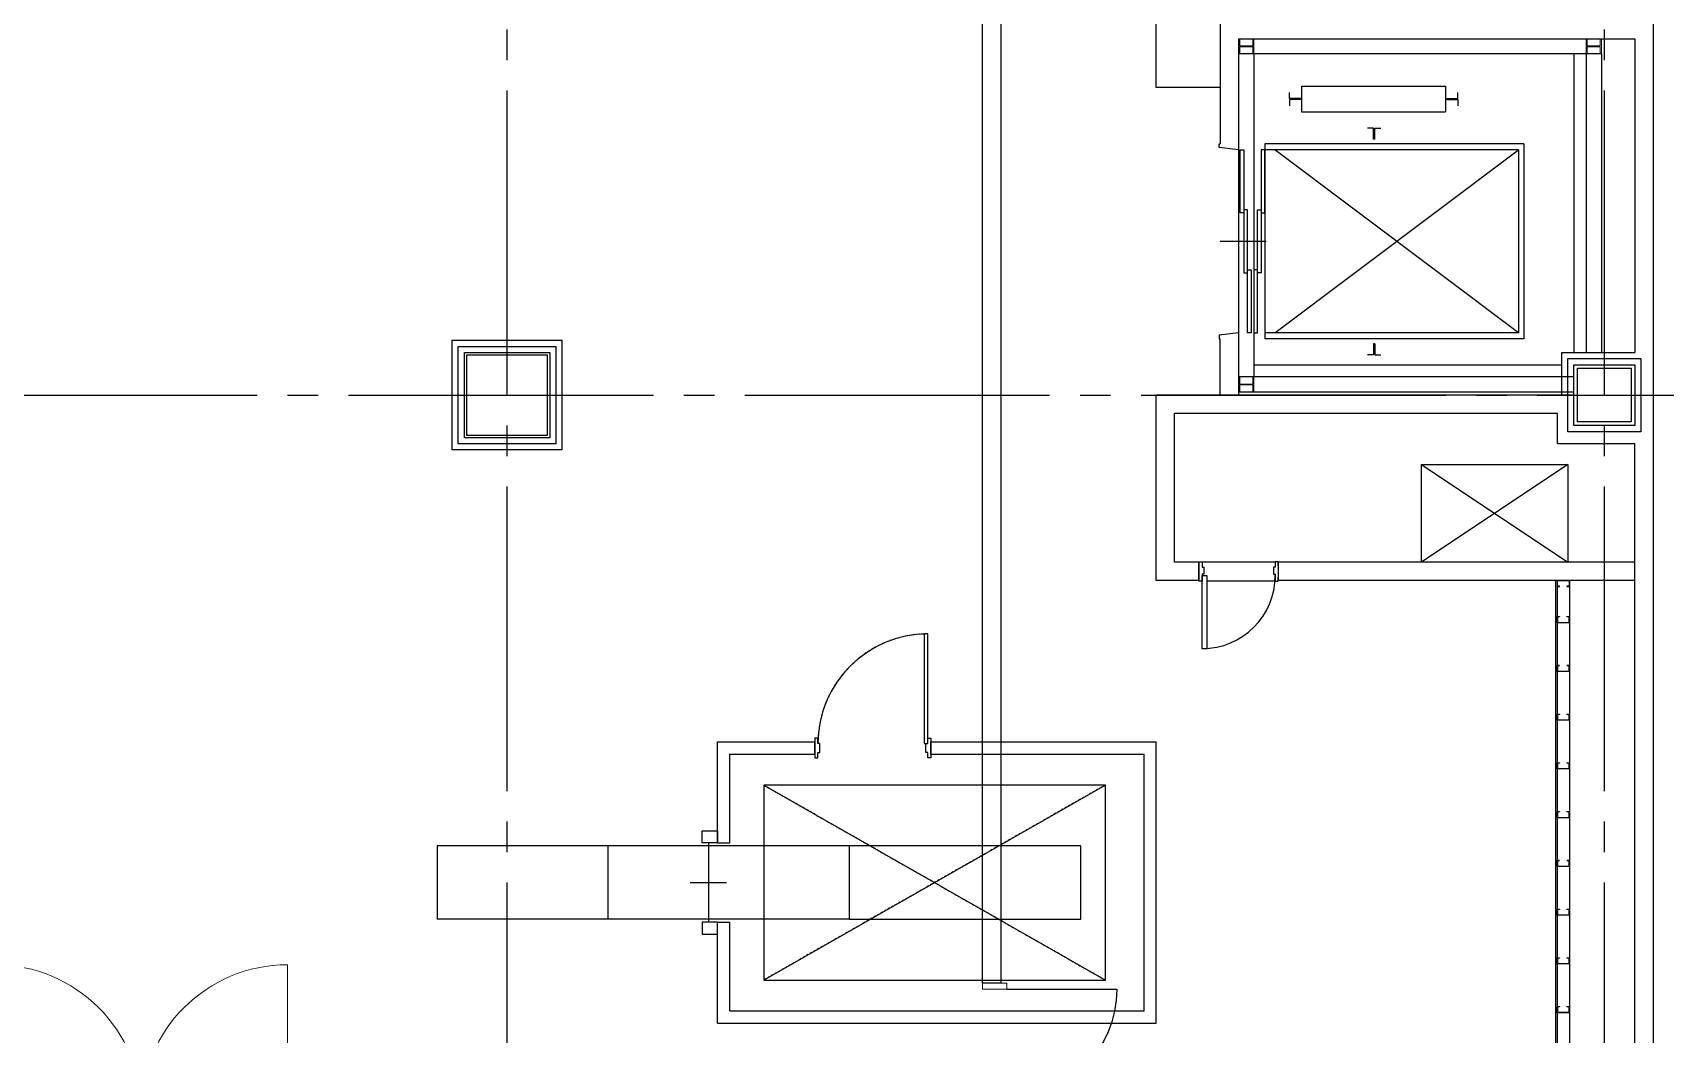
# Model space of a CAD drawing. Header units: millimetres. Extents: x -48783 to 30095, y 6477 to 24477.
# Drawn here: x 23011 to 24350, y 14625 to 15447 of the extents above; entities that cross this region are included whole.
import ezdxf

# ---------------------------------------------------------------- set-up
doc = ezdxf.new("R2010")
doc.units = ezdxf.units.MM
doc.header["$LTSCALE"] = 100
doc.linetypes.add('X-N-FAB-L20$0$COL-CEN-LIN', pattern=[3.25, 2.5, -0.25, 0.25, -0.25])
doc.linetypes.add('X-N-FAB-L20$0$HIDDENK1', pattern=[0.334, 0.167, -0.167])
for name, color, linetype in [('0-XREF', 7, 'Continuous'), ('X-N-FAB-L20$0$08', 8, 'Continuous'), ('X-N-FAB-L20$0$200K新增範圍', 8, 'Continuous'), ('X-N-FAB-L20$0$BLOCK', 8, 'Continuous'), ('X-N-FAB-L20$0$CCL', 8, 'X-N-FAB-L20$0$COL-CEN-LIN'), ('X-N-FAB-L20$0$COL', 8, 'Continuous'), ('X-N-FAB-L20$0$COL-S', 8, 'Continuous')]:
    doc.layers.add(name, color=color, linetype=linetype)
doc.layers.add('X-N-FAB-L20$0$STEEL1', color=8, linetype='Continuous', lineweight=0)

# ---------------------------------------------------------------- blocks, each defined once
blk = doc.blocks.new('X-N-FAB-L20$0$X-NFAB-UPS_L10$0$A$C01469983')
at = {"lineweight": 0}
for p, q in [((-180, 0), (-200, 0)), ((-200, 0), (-200, -50)), ((0, 0), (-200, 0)), ((-180, 0), (-200, 0)), ((-180, 0), (-200, 0)), ((-20, 0), (-180, 0)), ((-20, 0), (-180, 0)), ((-20, 0), (-180, 0)), ((0, 0), (-20, 0)), ((0, 0), (-20, 0)), ((0, 0), (-20, 0)), ((0, -50), (0, 0)), ((-200, -50), (0, -50)), ((0, -950), (-200, -950)), ((-200, -950), (-200, -1000)), ((-180, -1000), (-200, -1000)), ((-200, -1000), (0, -1000)), ((-180, -1000), (-200, -1000)), ((-180, -1000), (-200, -1000)), ((-20, -1000), (-180, -1000)), ((-20, -1000), (-180, -1000)), ((-20, -1000), (-180, -1000)), ((0, -1000), (-20, -1000)), ((0, -1000), (-20, -1000)), ((0, -1000), (-20, -1000)), ((0, -1000), (0, -950))]:
    blk.add_line(p, q, dxfattribs=at)
blk.add_line((-200, -50), (-1100, -50))
at = {"lineweight": 0, "flags": 128}
blk.add_lwpolyline([(0, 0), (0, 100)], dxfattribs=at)
blk.add_arc((-200, -50), 900, 180, 270)
blk = doc.blocks.new('X-N-FAB-L20$0$X-NFAB-UPS_L10$0$A$C65aec59f')
at = {"lineweight": 0}
for p, q in [((0, 1250), (20, 1250)), ((0, 1250), (0, 1200)), ((200, 1250), (0, 1250)), ((0, 1250), (20, 1250)), ((0, 1250), (20, 1250)), ((20, 1250), (180, 1250)), ((20, 1250), (180, 1250)), ((20, 1250), (180, 1250)), ((180, 1250), (200, 1250)), ((180, 1250), (200, 1250)), ((180, 1250), (200, 1250)), ((200, 1200), (200, 1250)), ((0, 1200), (-1200, 1200)), ((0, 1200), (200, 1200)), ((0, -1200), (-1200, -1200)), ((200, -1200), (0, -1200)), ((0, -1200), (0, -1250)), ((200, -1250), (200, -1200)), ((0, -1250), (20, -1250)), ((0, -1250), (200, -1250)), ((0, -1250), (20, -1250)), ((0, -1250), (20, -1250)), ((20, -1250), (180, -1250)), ((20, -1250), (180, -1250)), ((20, -1250), (180, -1250)), ((180, -1250), (200, -1250)), ((180, -1250), (200, -1250)), ((180, -1250), (200, -1250))]:
    blk.add_line(p, q, dxfattribs=at)
for centre, major_axis in [((0, 1200), (-849, 849)), ((0, -1200), (849, 849))]:
    blk.add_ellipse(centre, major_axis=major_axis, ratio=1, start_param=0.785398, end_param=2.356194, dxfattribs=at)
blk = doc.blocks.new('X-N-FAB-L20$0$A$C0e4649b7')
at = {"linetype": 'X-N-FAB-L20$0$HIDDENK1'}
for p, q in [((10876, 34612), (11675, 34612)), ((10876, 33783), (10876, 34612)), ((11675, 34512), (11675, 34612)), ((12625, 34612), (14475, 34612)), ((12625, 34512), (12625, 34612)), ((14475, 32304), (14475, 34612)), ((10976, 34512), (11675, 34512)), ((10976, 33783), (10976, 34512)), ((12625, 34512), (14375, 34512)), ((14375, 32404), (14375, 34512)), ((11256, 34258), (14057, 32658)), ((14057, 34258), (11256, 32658)), ((11957, 33758), (8577, 33758)), ((8577, 33758), (8577, 33158)), ((9977, 33758), (9977, 33158)), ((10801, 33783), (10801, 33133)), ((10876, 33783), (10976, 33783)), ((10651, 33458), (10951, 33458)), ((11957, 33158), (8577, 33158)), ((10876, 33133), (10976, 33133)), ((10876, 32304), (10876, 33133)), ((10976, 32404), (10976, 33133)), ((10876, 32304), (14475, 32304)), ((10976, 32404), (14375, 32404))]:
    blk.add_line(p, q, dxfattribs=at)
blk.add_lwpolyline([(13200, 32633), (13050, 32633), (13050, 41758), (13200, 41758)], close=True)
for points in [[(12600, 35498), (12570, 35498), (12570, 34598), (12600, 34598)], [(14057, 34258), (11256, 34258), (11256, 32658), (14057, 32658)], [(10876, 33783), (10751, 33783), (10751, 33883), (10876, 33883)], [(13857, 33758), (11957, 33758), (11957, 33158), (13857, 33158)], [(10876, 33133), (10751, 33133), (10751, 33033), (10876, 33033)]]:
    blk.add_lwpolyline(points, close=True, dxfattribs=at)
for points in [[(11675, 34481), (11700, 34481), (11700, 34526), (11715, 34526), (11715, 34598), (11700, 34598), (11700, 34643), (11675, 34643), (11675, 34481)], [(12625, 34481), (12600, 34481), (12600, 34526), (12585, 34526), (12585, 34598), (12600, 34598), (12600, 34643), (12625, 34643), (12625, 34481)]]:
    blk.add_lwpolyline(points, dxfattribs=at)
blk.add_arc((12600, 34598), 900, 90, 180, dxfattribs=at)
at = {"xscale": -1.000000000000002, "rotation": 90}
blk.add_blockref('X-N-FAB-L20$0$X-NFAB-UPS_L10$0$A$C65aec59f', (6150, 31583), dxfattribs=at)
at = {"xscale": -1}
blk.add_blockref('X-N-FAB-L20$0$X-NFAB-UPS_L10$0$A$C01469983', (13050, 32633), dxfattribs=at)
blk = doc.blocks.new('X-N-FAB-L20$0$A$C3a14f8e9')
at = {"layer": 'X-N-FAB-L20$0$COL'}
blk.add_lwpolyline([(0, 80), (80, 80), (80, 0), (0, 0)], close=True, dxfattribs=at)
at = {"layer": 'X-N-FAB-L20$0$COL-S'}
for points in [[(5, 75), (75, 75), (75, 5), (5, 5)], [(7, 73), (73, 73), (73, 7), (7, 7)]]:
    blk.add_lwpolyline(points, close=True, dxfattribs=at)
blk = doc.blocks.new('X-N-FAB-L20$0$A$C028b1125')
at = {"layer": 'X-N-FAB-L20$0$COL'}
blk.add_lwpolyline([(0, 60), (60, 60), (60, 0), (0, 0)], close=True, dxfattribs=at)
at = {"layer": 'X-N-FAB-L20$0$COL-S'}
for points in [[(5, 5), (5, 55), (55, 55), (55, 5)], [(8, 8), (8, 52), (52, 52), (52, 8)]]:
    blk.add_lwpolyline(points, close=True, dxfattribs=at)
blk = doc.blocks.new('X-N-FAB-L20$0$A$C20c95bda')
at = {"layer": 'X-N-FAB-L20$0$CCL'}
for p, q in [((24420, 0), (24420, 9160)), ((25320, 0), (25320, 9160)), ((240, 4550), (28330, 4550))]:
    blk.add_line(p, q, dxfattribs=at)
at = {"layer": 'X-N-FAB-L20$0$COL'}
for name, p in [('X-N-FAB-L20$0$A$C3a14f8e9', (24380, 4510)), ('X-N-FAB-L20$0$A$C028b1125', (25290, 4520))]:
    blk.add_blockref(name, p, dxfattribs=at)
blk = doc.blocks.new('X-N-FAB-L20$0$A$C4DFC7D4D')
at = {"layer": 'X-N-FAB-L20$0$STEEL1'}
blk.add_lwpolyline([(0, 0), (0, 150), (11, 150), (11, 79), (139, 79), (139, 150), (150, 150), (150, 0), (139, 0), (139, 71), (11, 71), (11, 0)], close=True, dxfattribs=at)
blk = doc.blocks.new('X-N-FAB-L20$0$A$C1d07c4d4')
at = {"layer": 'X-N-FAB-L20$0$08'}
for p, q in [((25057.4, 5150), (25057.4, 3897)), ((24649.9, 4777.5), (24649.9, 4862.5)), ((24702.4, 4832.5), (24702.4, 4731.2)), ((24717.4, 4817.5), (25042.4, 4817.5)), ((24717.4, 4817.5), (24717.4, 4726.2)), ((25042.4, 4817.5), (25042.4, 4565)), ((25014.9, 4805), (24717.4, 4805)), ((24717.4, 4805), (24717.4, 4540)), ((24729.9, 4805), (24729.9, 4540)), ((24992.4, 4805), (24992.4, 4560)), ((25002.4, 4805), (25002.4, 4560)), ((25014.9, 4805), (25014.9, 4560)), ((25042.4, 4805), (25042.4, 4565)), ((25042.4, 4790), (25042.4, 4560)), ((24702.4, 4777.5), (24649.9, 4777.5)), ((24759.1, 4768.5), (24759.1, 4773.5)), ((24768.1, 4768.5), (24759.1, 4768.5)), ((24759.1, 4767.5), (24759.1, 4762.5)), ((24768.1, 4767.5), (24759.1, 4767.5)), ((24768.1, 4768.5), (24768.1, 4767.5)), ((24769.1, 4778.5), (24887.1, 4778.5)), ((24769.1, 4778.5), (24769.1, 4757.5)), ((24887.1, 4778.5), (24887.1, 4757.5)), ((24888.1, 4768.5), (24897.1, 4768.5)), ((24888.1, 4768.5), (24888.1, 4767.5)), ((24888.1, 4767.5), (24897.1, 4767.5)), ((24897.1, 4768.5), (24897.1, 4773.5)), ((24897.1, 4767.5), (24897.1, 4762.5)), ((24769.1, 4757.5), (24887.1, 4757.5)), ((24828.1, 4744.2), (24823.1, 4744.2)), ((24828.1, 4735.2), (24828.1, 4744.2)), ((24829.1, 4735.2), (24829.1, 4744.2)), ((24829.1, 4744.2), (24834.1, 4744.2)), ((24701.4, 4728.2), (24701.4, 4731.2)), ((24701.4, 4731.2), (24702.4, 4731.2)), ((24717.4, 4726.2), (24701.4, 4728.2)), ((24951.4, 4731.2), (24738.8, 4731.2)), ((24738.8, 4731.2), (24738.8, 4571.2)), ((24829.1, 4735.2), (24828.1, 4735.2)), ((24951.4, 4731.2), (24951.4, 4571.2)), ((24747, 4726.2), (24738.8, 4726.2)), ((24947, 4726.2), (24747, 4726.2)), ((24747, 4576.2), (24947, 4726.2)), ((24947, 4576.2), (24747, 4726.2)), ((24747, 4726.2), (24747, 4726.2)), ((24947, 4726.2), (24947, 4576.2)), ((24739.9, 4651.2), (24702.3, 4651.2)), ((24717.4, 4576.2), (24701.4, 4574.2)), ((24701.4, 4574.2), (24701.4, 4571.2)), ((24701.4, 4571.2), (24702.4, 4571.2)), ((24702.4, 4525), (24702.4, 4571.2)), ((24717.4, 4576.2), (24717.4, 4525)), ((24747, 4576.2), (24738.8, 4576.2)), ((24951.4, 4571.2), (24738.8, 4571.2)), ((24947, 4576.2), (24747, 4576.2)), ((24747, 4576.2), (24747, 4576.2)), ((24829.1, 4567.2), (24828.1, 4567.2)), ((24828.1, 4567.2), (24828.1, 4558.2)), ((24829.1, 4567.2), (24829.1, 4558.2)), ((24828.1, 4558.2), (24823.1, 4558.2)), ((24829.1, 4558.2), (24834.1, 4558.2)), ((24982.4, 4525), (24982.4, 4560)), ((24982.4, 4560), (25042.4, 4560)), ((24992.4, 4540), (24717.4, 4540)), ((24729.9, 4550), (24982.4, 4550)), ((24992.4, 4527.5), (24717.4, 4527.5)), ((24992.4, 4525), (24649.9, 4525)), ((24649.9, 4373), (24649.9, 4525)), ((24978.9, 4510), (24664.9, 4510)), ((24664.9, 4388), (24664.9, 4510)), ((24978.9, 4485), (24978.9, 4510)), ((25042.4, 4485), (24978.9, 4485)), ((25042.4, 3900), (25042.4, 4485)), ((24867.4, 4468), (24987.4, 4388)), ((24987.4, 4468), (24867.4, 4388)), ((24684.9, 4388), (24664.9, 4388)), ((24684.9, 4388), (24684.9, 4373)), ((24687.4, 4388.2), (24747.4, 4388.2)), ((25042.4, 4388), (24749.9, 4388)), ((24749.9, 4388), (24749.9, 4373)), ((24684.9, 4373), (24649.9, 4373)), ((24747.4, 4372.4), (24691.4, 4372.4)), ((25042.4, 4373), (24749.9, 4373)), ((24977.4, 4373), (24977.4, 3925)), ((24978.7, 4373), (24978.7, 3932.2)), ((24988.7, 4373), (24988.7, 3925)), ((24290, 4240.4), (24369.9, 4240.4)), ((24290, 4157.5), (24290, 4240.4)), ((24369.9, 4230.4), (24369.9, 4240.4)), ((24464.9, 4240.4), (24649.9, 4240.4)), ((24464.9, 4230.4), (24464.9, 4240.4)), ((24649.9, 4009.6), (24649.9, 4240.4)), ((24300, 4230.4), (24369.9, 4230.4)), ((24300, 4157.5), (24300, 4230.4)), ((24464.9, 4230.4), (24639.9, 4230.4)), ((24639.9, 4019.6), (24639.9, 4230.4)), ((24328, 4205), (24608.1, 4045)), ((24608.1, 4205), (24328, 4045)), ((24398.1, 4155), (24060.1, 4155)), ((24060.1, 4155), (24060.1, 4095)), ((24200.1, 4155), (24200.1, 4095)), ((24282.5, 4157.5), (24282.5, 4092.5)), ((24290, 4157.5), (24300, 4157.5)), ((24267.5, 4125), (24297.5, 4125)), ((24398.1, 4095), (24060.1, 4095)), ((24290, 4092.5), (24300, 4092.5)), ((24290, 4009.6), (24290, 4092.5)), ((24300, 4019.6), (24300, 4092.5)), ((24300, 4019.6), (24639.9, 4019.6)), ((24290, 4009.6), (24649.9, 4009.6))]:
    blk.add_line(p, q, dxfattribs=at)
for points in [[(24718.8, 4674.5), (24718.8, 4726.2), (24721.8, 4726.2), (24721.8, 4674.5)], [(24738.8, 4674.5), (24738.8, 4726.2), (24735.8, 4726.2), (24735.8, 4674.5)], [(24721.8, 4677), (24721.8, 4625.3), (24724.8, 4625.3), (24724.8, 4677)], [(24735.8, 4677), (24735.8, 4625.3), (24732.8, 4625.3), (24732.8, 4677)], [(24727.8, 4627.8), (24727.8, 4576.1), (24724.8, 4576.1), (24724.8, 4627.8)], [(24729.8, 4627.8), (24729.8, 4576.1), (24732.8, 4576.1), (24732.8, 4627.8)], [(24072.4, 4570), (24162.4, 4570), (24162.4, 4480), (24072.4, 4480)], [(24077.4, 4565), (24157.4, 4565), (24157.4, 4485), (24077.4, 4485)], [(24082.4, 4490), (24082.4, 4560), (24152.4, 4560), (24152.4, 4490)], [(24084.4, 4492), (24084.4, 4558), (24150.4, 4558), (24150.4, 4492)], [(24987.4, 4555), (25047.4, 4555), (25047.4, 4495), (24987.4, 4495)], [(24992.4, 4500), (24992.4, 4550), (25042.4, 4550), (25042.4, 4500)], [(24995.4, 4503), (24995.4, 4547), (25039.4, 4547), (25039.4, 4503)], [(24867.4, 4468), (24987.4, 4468), (24987.4, 4388), (24867.4, 4388)], [(24684.9, 4385), (24684.9, 4388.2), (24687.4, 4388.2), (24687.4, 4383.7), (24688.9, 4383.7), (24688.9, 4378.2), (24687.4, 4378.2), (24687.4, 4372.4), (24684.9, 4372.4), (24684.9, 4375.6)], [(24687.4, 4376.9), (24691.4, 4376.9), (24691.4, 4316.9), (24687.4, 4316.9)], [(24986.7, 4368), (24988.7, 4368), (24988.7, 4373), (24978.7, 4373), (24978.7, 4368), (24980.7, 4368), (24980.7, 4368.2), (24978.9, 4368.2), (24978.9, 4372.8), (24988.5, 4372.8), (24988.5, 4368.2), (24986.7, 4368.2)], [(24986.7, 4343.2), (24988.7, 4343.2), (24988.7, 4338.2), (24978.7, 4338.2), (24978.7, 4343.2), (24980.7, 4343.2), (24980.7, 4343), (24978.9, 4343), (24978.9, 4338.5), (24988.5, 4338.5), (24988.5, 4343), (24986.7, 4343)], [(24462.4, 4329), (24459.4, 4329), (24459.4, 4239), (24462.4, 4239)], [(24986.7, 4303.2), (24988.7, 4303.2), (24988.7, 4298.2), (24978.7, 4298.2), (24978.7, 4303.2), (24980.7, 4303.2), (24980.7, 4303), (24978.9, 4303), (24978.9, 4298.5), (24988.5, 4298.5), (24988.5, 4303), (24986.7, 4303)], [(24986.7, 4263.2), (24988.7, 4263.2), (24988.7, 4258.2), (24978.7, 4258.2), (24978.7, 4263.2), (24980.7, 4263.2), (24980.7, 4263), (24978.9, 4263), (24978.9, 4258.5), (24988.5, 4258.5), (24988.5, 4263), (24986.7, 4263)], [(24986.7, 4223.2), (24988.7, 4223.2), (24988.7, 4218.2), (24978.7, 4218.2), (24978.7, 4223.2), (24980.7, 4223.2), (24980.7, 4223), (24978.9, 4223), (24978.9, 4218.5), (24988.5, 4218.5), (24988.5, 4223), (24986.7, 4223)], [(24608.1, 4205), (24328, 4205), (24328, 4045), (24608.1, 4045)], [(24986.7, 4183.2), (24988.7, 4183.2), (24988.7, 4178.2), (24978.7, 4178.2), (24978.7, 4183.2), (24980.7, 4183.2), (24980.7, 4183), (24978.9, 4183), (24978.9, 4178.5), (24988.5, 4178.5), (24988.5, 4183), (24986.7, 4183)], [(24290, 4157.5), (24277.5, 4157.5), (24277.5, 4167.5), (24290, 4167.5)], [(24588.1, 4155), (24398.1, 4155), (24398.1, 4095), (24588.1, 4095)], [(24986.7, 4143.2), (24988.7, 4143.2), (24988.7, 4138.2), (24978.7, 4138.2), (24978.7, 4143.2), (24980.7, 4143.2), (24980.7, 4143), (24978.9, 4143), (24978.9, 4138.5), (24988.5, 4138.5), (24988.5, 4143), (24986.7, 4143)], [(24986.7, 4103.2), (24988.7, 4103.2), (24988.7, 4098.2), (24978.7, 4098.2), (24978.7, 4103.2), (24980.7, 4103.2), (24980.7, 4103), (24978.9, 4103), (24978.9, 4098.5), (24988.5, 4098.5), (24988.5, 4103), (24986.7, 4103)], [(24290, 4092.5), (24277.5, 4092.5), (24277.5, 4082.5), (24290, 4082.5)], [(24986.7, 4063.2), (24988.7, 4063.2), (24988.7, 4058.2), (24978.7, 4058.2), (24978.7, 4063.2), (24980.7, 4063.2), (24980.7, 4063), (24978.9, 4063), (24978.9, 4058.5), (24988.5, 4058.5), (24988.5, 4063), (24986.7, 4063)], [(24986.7, 4023.2), (24988.7, 4023.2), (24988.7, 4018.2), (24978.7, 4018.2), (24978.7, 4023.2), (24980.7, 4023.2), (24980.7, 4023), (24978.9, 4023), (24978.9, 4018.5), (24988.5, 4018.5), (24988.5, 4023), (24986.7, 4023)]]:
    blk.add_lwpolyline(points, close=True, dxfattribs=at)
for points in [[(24749.9, 4385), (24749.9, 4388.2), (24747.4, 4388.2), (24747.4, 4383.7), (24745.9, 4383.7), (24745.9, 4378.2), (24747.4, 4378.2), (24747.4, 4372.4), (24749.9, 4372.4), (24749.9, 4375.6)], [(24369.9, 4227.3), (24372.4, 4227.3), (24372.4, 4231.8), (24373.9, 4231.8), (24373.9, 4239), (24372.4, 4239), (24372.4, 4243.5), (24369.9, 4243.5), (24369.9, 4227.3)], [(24464.9, 4227.3), (24462.4, 4227.3), (24462.4, 4231.8), (24460.9, 4231.8), (24460.9, 4239), (24462.4, 4239), (24462.4, 4243.5), (24464.9, 4243.5), (24464.9, 4227.3)]]:
    blk.add_lwpolyline(points, dxfattribs=at)
for centre, radius, start, end in [((24687.4, 4376.9), 60, 270, 0), ((24462.4, 4239), 90, 90, 180)]:
    blk.add_arc(centre, radius, start, end, dxfattribs=at)
at = {"xscale": -0.08333333333139309, "yscale": 0.08333333333333334, "zscale": 0.08333333333333334, "rotation": 180}
for p in [(24717.4, 4817.5), (25002.4, 4817.5), (24717.4, 4540)]:
    blk.add_blockref('X-N-FAB-L20$0$A$C4DFC7D4D', p, dxfattribs=at)
blk = doc.blocks.new('X-N-FAB-L20')
blk.add_blockref('X-N-FAB-L20$0$A$C1d07c4d4', (-717.4, 10625))
at = {"layer": 'X-N-FAB-L20$0$200K新增範圍', "xscale": 0.1, "yscale": 0.1, "zscale": 0.1}
blk.add_blockref('X-N-FAB-L20$0$A$C0e4649b7', (22485, 11404.2), dxfattribs=at)
at = {"layer": 'X-N-FAB-L20$0$BLOCK'}
blk.add_blockref('X-N-FAB-L20$0$A$C20c95bda', (-1020, 10600), dxfattribs=at)

msp = doc.modelspace()

# ---------------------------------------------------------------- block references
at = {"layer": '0-XREF'}
msp.add_blockref('X-N-FAB-L20', (0, 0), dxfattribs=at)

doc.saveas('drawing.dxf')
